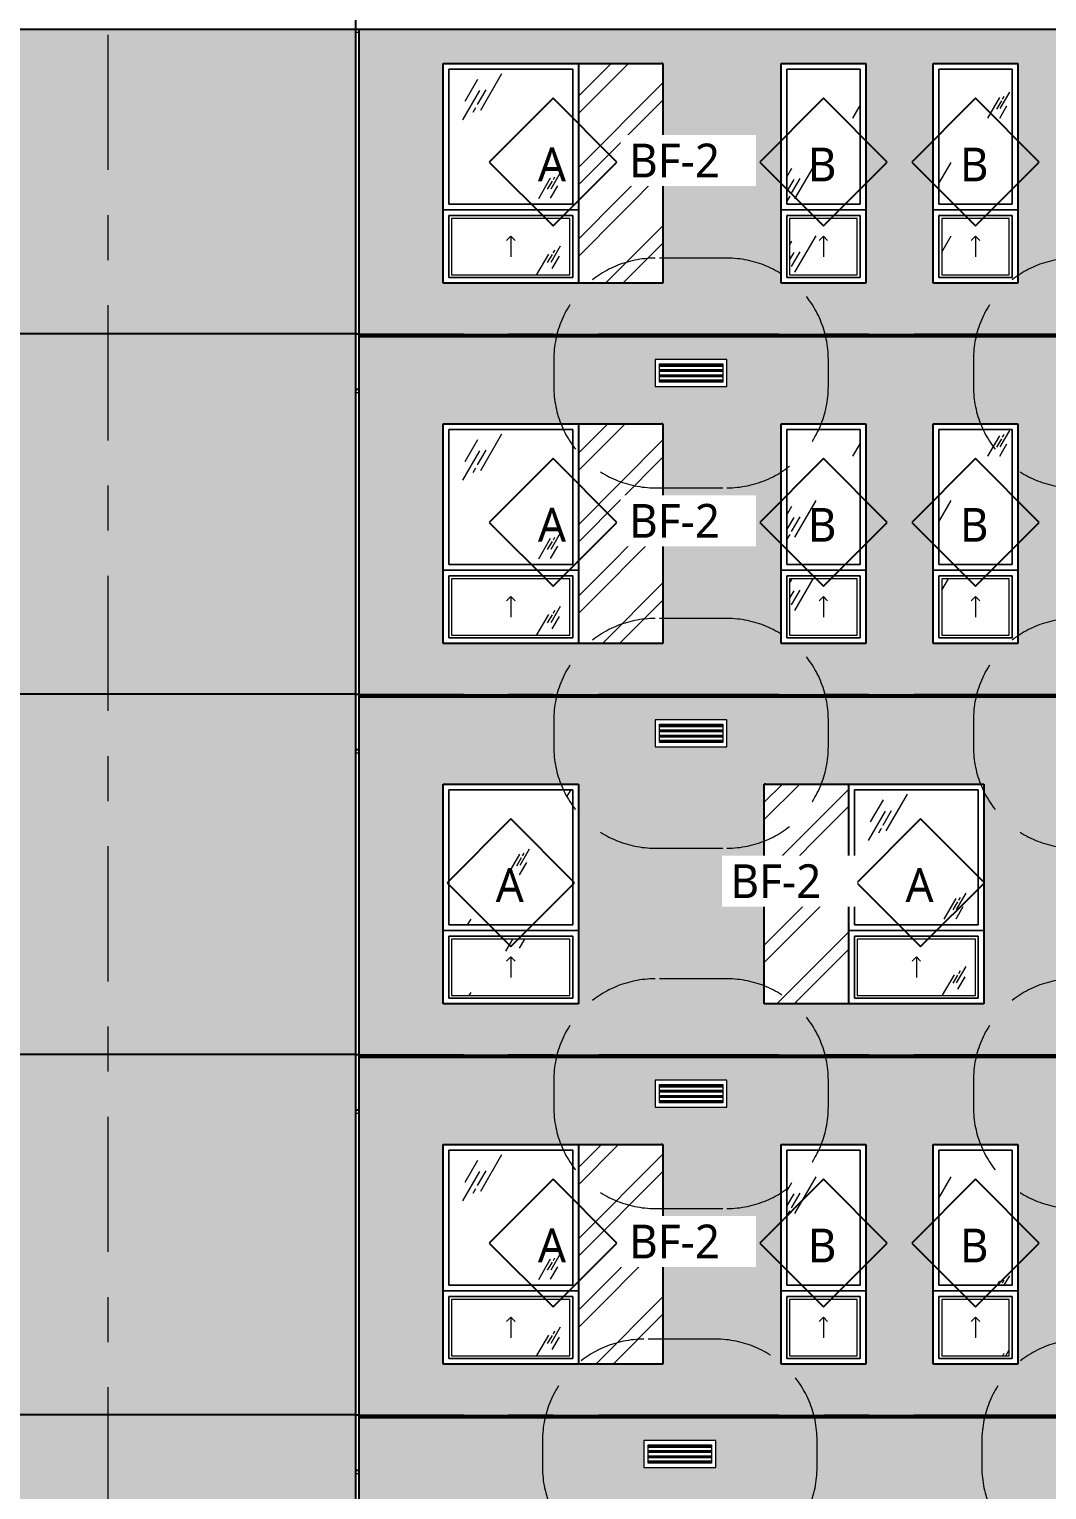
# Model space of a CAD drawing. Header units: inches. Extents: x 6 to 15224, y -733 to 6300.
# Drawn here: x 13940 to 14302, y 5450 to 5969 of the extents above; entities that cross this region are included whole.
import ezdxf

# ---------------------------------------------------------------- set-up
doc = ezdxf.new("R2010")
doc.units = ezdxf.units.IN
doc.header["$MEASUREMENT"] = 0
for name, pattern in [('Center 1_2_', [112, 64, -16, 16, -16]), ('Center 3_8_', [96, 48, -16, 16, -16]), ('Hidden 3_16_', [36, 24, -12])]:
    doc.linetypes.add(name, pattern=pattern)
for name, color, linetype, lineweight in [('A-AREA', 32, 'Continuous', 13), ('A-FLOR', 192, 'Continuous', 18), ('A-FLOR-LEVL', 51, 'Continuous', 13), ('A-GENM', 13, 'Continuous', 18), ('A-GLAZ', 151, 'Continuous', 25), ('A-GLAZ-IDEN', 152, 'Continuous', 25), ('A-GLAZ-SILL', 1, 'Continuous', 18), ('A-ROOF', 132, 'Continuous', 18), ('A-WALL', 113, 'Continuous', 25), ('A-WALL-PATT', 111, 'Continuous', 25), ('G-ANNO-TEXT', 231, 'Continuous', 13), ('I-WALL', 2, 'Continuous', 25), ('M-EQPM', 50, 'Continuous', 18), ('M-EQPM-HDLN', 50, 'Hidden 3_16_', 13), ('S-GRID', 1, 'Continuous', 13)]:
    doc.layers.add(name, color=color, linetype=linetype, lineweight=lineweight)
doc.styles.add('Open Sans_5', font='OpenSans-Regular.ttf', dxfattribs={"height": 12})
pattern_1 = [(0, (16286.3259, 0), (5.12, 1.28), [0.16896, -3.671, 0.16896, -3.671, -20.48]), (0, (16286.3259, 0), (5.12, 1.28), [-7.68, 0.16896, -7.511, 0.16896, -3.671, -8.96]), (0, (16286.3259, 0), (5.12, 1.28), [-19.2, 0.16896, -2.391, 0.16896, -6.231]), (120, (16288.2459, 0.64), (-3.66851252, 3.79405007), [0.16896, -3.671, 0.16896, -3.671, -20.48]), (120, (16288.2459, 0.64), (-3.66851252, 3.79405007), [-7.68, 0.16896, -7.511, 0.16896, -3.671, -8.96]), (120, (16288.2459, 0.64), (-3.66851252, 3.79405007), [-19.2, 0.16896, -2.391, 0.16896, -6.231]), (240, (16288.8859, 3.2), (-1.45148748, -5.07405007), [0.16896, -3.671, 0.16896, -3.671, -20.48]), (240, (16288.8859, 3.2), (-1.45148748, -5.07405007), [-7.68, 0.16896, -7.511, 0.16896, -3.671, -8.96]), (240, (16288.8859, 3.2), (-1.45148748, -5.07405007), [-19.2, 0.16896, -2.391, 0.16896, -6.231])]
pattern_2 = [(45.064, (1427.016, 0), (-12.64331, 12.67116), []), (45.064, (1427.016, 19.2), (-12.64331, 12.67116), [])]

# ---------------------------------------------------------------- blocks, each defined once
blk = doc.blocks.new('1-2 WD Adaptive - 2_-6_x6_-6_-12420708-SOUTH ELEVATION')
at = {"layer": 'A-GLAZ', "lineweight": 13}
h = blk.add_hatch(dxfattribs=at)
h.set_pattern_fill('FP_412', color=256, style=0, pattern_type=2)
h.set_pattern_definition([(59.808, (-1010.064, 5432.806), (144.0017, 239.99866), [9, -754.581]), (59.808, (-1010.798, 5426.193), (144.0017, 239.99866), [12, -751.581]), (59.808, (-1005.613, 5431.623), (144.0017, 239.99866), [6, -757.581]), (59.808, (-1007.201, 5428.844), (144.0017, 239.99866), [2, -761.581]), (59.808, (-1004.507, 5429.598), (144.0017, 239.99866), [15, -748.581]), (59.808, (-979.089, 5399.404), (144.0017, 239.99866), [5.063, -758.519]), (59.808, (-979.53, 5401.668), (144.0017, 239.99866), [6.75, -756.831]), (59.808, (-980.739, 5401.525), (144.0017, 239.99866), [3.375, -760.206]), (59.808, (-978.708, 5405.029), (144.0017, 239.99866), [1.125, -762.456]), (59.808, (-983.922, 5398.297), (144.0017, 239.99866), [8.437, -755.144])])
h.paths.add_polyline_path([(-1030.56, 5395), (-1004.56, 5395), (-1004.56, 5443), (-1030.56, 5443), (-1030.56, 5417.45)])
at = {"layer": 'A-GLAZ-SILL', "lineweight": 13}
h = blk.add_hatch(dxfattribs=at)
h.set_pattern_fill('FP_411', color=256, style=0, pattern_type=2)
h.set_pattern_definition([(59.808, (-1010.064, 5406.806), (144.0017, 239.99866), [9, -754.581]), (59.808, (-1010.798, 5400.193), (144.0017, 239.99866), [12, -751.581]), (59.808, (-1005.613, 5405.623), (144.0017, 239.99866), [6, -757.581]), (59.808, (-1007.201, 5402.844), (144.0017, 239.99866), [2, -761.581]), (59.808, (-1004.507, 5403.598), (144.0017, 239.99866), [15, -748.581]), (59.808, (-979.089, 5373.404), (144.0017, 239.99866), [5.063, -758.519]), (59.808, (-979.53, 5375.668), (144.0017, 239.99866), [6.75, -756.831]), (59.808, (-980.739, 5375.525), (144.0017, 239.99866), [3.375, -760.206]), (59.808, (-978.708, 5379.029), (144.0017, 239.99866), [1.125, -762.456]), (59.808, (-983.922, 5372.297), (144.0017, 239.99866), [8.438, -755.144])])
h.paths.add_polyline_path([(-1009.56, 5370), (-1005.56, 5370), (-1005.56, 5390), (-1029.56, 5390), (-1029.56, 5370)])
at = {"layer": 'A-GLAZ', "lineweight": 13}
for p, q in [((-1032.56, 5445), (-1002.56, 5445)), ((-1032.56, 5367), (-1032.56, 5445)), ((-1004.56, 5443), (-1030.56, 5443)), ((-1030.56, 5443), (-1030.56, 5395)), ((-1004.56, 5395), (-1004.56, 5443)), ((-1002.56, 5445), (-1002.56, 5367)), ((-1032.56, 5393), (-1002.56, 5393)), ((-1002.56, 5393), (-1032.56, 5393)), ((-1030.56, 5395), (-1004.56, 5395)), ((-1004.56, 5391), (-1030.56, 5391)), ((-1030.56, 5391), (-1030.56, 5369)), ((-1004.56, 5369), (-1004.56, 5391)), ((-1002.56, 5367), (-1032.56, 5367)), ((-1030.56, 5369), (-1004.56, 5369))]:
    blk.add_line(p, q, dxfattribs=at)
at = {"layer": 'A-GLAZ', "linetype": 'Hidden 3_16_', "lineweight": 13}
for q in [(-1019.06, 5382.17), (-1016.06, 5382.17), (-1017.56, 5376.33)]:
    blk.add_line((-1017.56, 5383.67), q, dxfattribs=at)
at = {"layer": 'A-GLAZ-SILL'}
for p, q in [((-1030.56, 5443), (-1004.56, 5443)), ((-1030.56, 5395), (-1030.56, 5443)), ((-1004.56, 5443), (-1030.56, 5443)), ((-1030.56, 5443), (-1030.56, 5395)), ((-1004.56, 5443), (-1004.56, 5395)), ((-1004.56, 5395), (-1004.56, 5443)), ((-1004.56, 5395), (-1030.56, 5395)), ((-1030.56, 5395), (-1004.56, 5395)), ((-1030.56, 5391), (-1004.56, 5391)), ((-1030.56, 5369), (-1030.56, 5391)), ((-1004.56, 5391), (-1030.56, 5391)), ((-1030.56, 5391), (-1030.56, 5369)), ((-1004.56, 5391), (-1004.56, 5369)), ((-1004.56, 5369), (-1004.56, 5391)), ((-1005.56, 5390), (-1029.56, 5390)), ((-1029.56, 5390), (-1029.56, 5370)), ((-1005.56, 5370), (-1005.56, 5390)), ((-1029.56, 5370), (-1005.56, 5370)), ((-1004.56, 5369), (-1030.56, 5369)), ((-1030.56, 5369), (-1004.56, 5369))]:
    blk.add_line(p, q, dxfattribs=at)
blk = doc.blocks.new('1-2 WD Adaptive-Recess-TS - 4_-0_x6_-6_ - 2_-6_ Recess L-V194-SOUTH ELEVATION')
at = {"layer": 'A-GLAZ', "lineweight": 13}
h = blk.add_hatch(dxfattribs=at)
h.set_pattern_fill('FP_421', color=256, style=0, pattern_type=2)
h.set_pattern_definition([(45.064, (1414.318, 0), (-12.699375, 12.61497), []), (45.064, (1414.318, 19.2), (-12.699375, 12.61497), [])])
h.paths.add_polyline_path([(-654.59, 5622.75), (-625.06, 5622.75), (-625.06, 5700.75), (-655.06, 5700.75), (-655.06, 5622.75)])
h = blk.add_hatch(dxfattribs=at)
h.set_pattern_fill('FP_441', color=256, style=0, pattern_type=2)
h.set_pattern_definition([(59.808, (-593.564, 5688.556), (144.0017, 239.99866), [9, -754.581]), (59.808, (-594.298, 5681.943), (144.0017, 239.99866), [12, -751.581]), (59.808, (-589.113, 5687.373), (144.0017, 239.99866), [6, -757.581]), (59.808, (-590.701, 5684.594), (144.0017, 239.99866), [2, -761.581]), (59.808, (-588.007, 5685.348), (144.0017, 239.99866), [15, -748.581]), (59.808, (-562.589, 5655.154), (144.0017, 239.99866), [5.063, -758.519]), (59.808, (-563.03, 5657.418), (144.0017, 239.99866), [6.75, -756.831]), (59.808, (-564.239, 5657.275), (144.0017, 239.99866), [3.375, -760.206]), (59.808, (-562.208, 5660.779), (144.0017, 239.99866), [1.125, -762.456]), (59.808, (-567.422, 5654.047), (144.0017, 239.99866), [8.437, -755.144])])
h.paths.add_polyline_path([(-611.11, 5650.75), (-579.06, 5650.75), (-579.06, 5698.75), (-623.06, 5698.75), (-623.06, 5650.75)])
at = {"layer": 'A-GLAZ-SILL', "lineweight": 13}
h = blk.add_hatch(dxfattribs=at)
h.set_pattern_fill('FP_440', color=256, style=0, pattern_type=2)
h.set_pattern_definition([(59.808, (-593.564, 5662.556), (144.0017, 239.99866), [9, -754.581]), (59.808, (-594.298, 5655.943), (144.0017, 239.99866), [12, -751.581]), (59.808, (-589.113, 5661.373), (144.0017, 239.99866), [6, -757.581]), (59.808, (-590.701, 5658.594), (144.0017, 239.99866), [2, -761.581]), (59.808, (-588.007, 5659.348), (144.0017, 239.99866), [15, -748.581]), (59.808, (-562.589, 5629.154), (144.0017, 239.99866), [5.062, -758.519]), (59.808, (-563.03, 5631.418), (144.0017, 239.99866), [6.75, -756.831]), (59.808, (-564.239, 5631.275), (144.0017, 239.99866), [3.375, -760.206]), (59.808, (-562.208, 5634.779), (144.0017, 239.99866), [1.125, -762.456]), (59.808, (-567.422, 5628.047), (144.0017, 239.99866), [8.438, -755.144])])
h.paths.add_polyline_path([(-600.06, 5625.75), (-580.06, 5625.75), (-580.06, 5645.75), (-622.06, 5645.75), (-622.06, 5625.75), (-602.06, 5625.75)])
at = {"layer": 'A-GLAZ'}
for p, q in [((-655.06, 5622.75), (-655.06, 5700.75)), ((-654.59, 5700.75), (-655.06, 5700.75)), ((-625.06, 5622.75), (-625.06, 5700.75)), ((-654.59, 5622.75), (-655.06, 5622.75))]:
    blk.add_line(p, q, dxfattribs=at)
at = {"layer": 'A-GLAZ', "lineweight": 13}
for p, q in [((-654.59, 5700.75), (-577.06, 5700.75)), ((-579.06, 5698.75), (-623.06, 5698.75)), ((-623.06, 5698.75), (-623.06, 5650.75)), ((-579.06, 5650.75), (-579.06, 5698.75)), ((-577.06, 5700.75), (-577.06, 5622.75)), ((-623.06, 5650.75), (-579.06, 5650.75)), ((-625.06, 5648.75), (-577.06, 5648.75)), ((-577.06, 5648.75), (-625.06, 5648.75)), ((-579.06, 5646.75), (-623.06, 5646.75)), ((-623.06, 5646.75), (-623.06, 5624.75)), ((-579.06, 5624.75), (-579.06, 5646.75)), ((-623.06, 5624.75), (-579.06, 5624.75)), ((-577.06, 5622.75), (-654.59, 5622.75))]:
    blk.add_line(p, q, dxfattribs=at)
at = {"layer": 'A-GLAZ', "linetype": 'Hidden 3_16_', "lineweight": 13}
for q in [(-602.56, 5637.92), (-599.56, 5637.92), (-601.06, 5632.08)]:
    blk.add_line((-601.06, 5639.42), q, dxfattribs=at)
at = {"layer": 'A-GLAZ-SILL'}
for p, q in [((-623.06, 5698.75), (-579.06, 5698.75)), ((-623.06, 5650.75), (-623.06, 5698.75)), ((-579.06, 5698.75), (-623.06, 5698.75)), ((-623.06, 5698.75), (-623.06, 5650.75)), ((-579.06, 5698.75), (-579.06, 5650.75)), ((-579.06, 5650.75), (-579.06, 5698.75)), ((-579.06, 5650.75), (-623.06, 5650.75)), ((-623.06, 5650.75), (-579.06, 5650.75)), ((-623.06, 5646.75), (-579.06, 5646.75)), ((-623.06, 5624.75), (-623.06, 5646.75)), ((-579.06, 5646.75), (-623.06, 5646.75)), ((-623.06, 5646.75), (-623.06, 5624.75)), ((-580.06, 5645.75), (-622.06, 5645.75)), ((-622.06, 5645.75), (-622.06, 5625.75)), ((-580.06, 5625.75), (-580.06, 5645.75)), ((-579.06, 5646.75), (-579.06, 5624.75)), ((-579.06, 5624.75), (-579.06, 5646.75)), ((-579.06, 5624.75), (-623.06, 5624.75)), ((-623.06, 5624.75), (-579.06, 5624.75)), ((-622.06, 5625.75), (-580.06, 5625.75))]:
    blk.add_line(p, q, dxfattribs=at)
blk = doc.blocks.new('ME Louvers w Trim-AM - 24_ x 8_-17810069-SOUTH ELEVATION')
at = {"layer": 'A-GENM', "lineweight": 13}
for p, q in [((-1177.62, 5465.75), (-1200.12, 5465.75)), ((-1200.12, 5465.48), (-1177.62, 5465.48)), ((-1177.62, 5464.1), (-1200.12, 5464.1)), ((-1177.62, 5463.95), (-1200.12, 5463.95)), ((-1177.62, 5463.9), (-1200.12, 5463.9)), ((-1200.12, 5463.63), (-1177.62, 5463.63)), ((-1177.62, 5462.25), (-1200.12, 5462.25)), ((-1177.62, 5462.1), (-1200.12, 5462.1)), ((-1177.62, 5462.05), (-1200.12, 5462.05)), ((-1200.12, 5461.78), (-1177.62, 5461.78)), ((-1177.62, 5460.4), (-1200.12, 5460.4)), ((-1177.62, 5460.25), (-1200.12, 5460.25))]:
    blk.add_line(p, q, dxfattribs=at)
at = {"layer": 'M-EQPM'}
for p, q in [((-1201.62, 5467.75), (-1201.62, 5458.25)), ((-1176.12, 5467.75), (-1201.62, 5467.75)), ((-1200.12, 5466.25), (-1177.62, 5466.25)), ((-1200.12, 5459.75), (-1200.12, 5466.25)), ((-1177.62, 5466.25), (-1177.62, 5459.75)), ((-1176.12, 5458.25), (-1176.12, 5467.75)), ((-1201.62, 5458.25), (-1176.12, 5458.25)), ((-1177.62, 5459.75), (-1200.12, 5459.75))]:
    blk.add_line(p, q, dxfattribs=at)
at = {"layer": 'M-EQPM-HDLN'}
for p, q in [((-1176.12, 5503.75), (-1201.62, 5503.75)), ((-1237.62, 5467.75), (-1237.62, 5458.25)), ((-1140.12, 5458.25), (-1140.12, 5467.75)), ((-1201.62, 5422.25), (-1176.12, 5422.25))]:
    blk.add_line(p, q, dxfattribs=at)
for centre, start, end in [((-1201.62, 5467.75), 90, 180), ((-1176.12, 5467.75), 0, 90), ((-1201.62, 5458.25), 180, 270), ((-1176.12, 5458.25), 270, 0)]:
    blk.add_arc(centre, 36, start, end, dxfattribs=at)
blk = doc.blocks.new('1-2 WD Adaptive-Recess-TS - 4_-0_x6_-6_ - 2_-6_ Recess R-V199-SOUTH ELEVATION')
at = {"layer": 'A-GLAZ', "lineweight": 13}
h = blk.add_hatch(dxfattribs=at)
h.set_pattern_fill('FP_450', color=256, style=0, pattern_type=2)
h.set_pattern_definition(pattern_2)
h.paths.add_polyline_path([(-721.06, 5494.87), (-691.06, 5494.87), (-691.06, 5572.87), (-721.06, 5572.87), (-721.06, 5504.52)])
h = blk.add_hatch(dxfattribs=at)
h.set_pattern_fill('FP_452', color=256, style=0, pattern_type=2)
h.set_pattern_definition([(59.808, (-737.564, 5560.681), (144.0017, 239.99866), [9, -754.581]), (59.808, (-738.298, 5554.068), (144.0017, 239.99866), [12, -751.581]), (59.808, (-733.113, 5559.498), (144.0017, 239.99866), [6, -757.581]), (59.808, (-734.701, 5556.719), (144.0017, 239.99866), [2, -761.581]), (59.808, (-732.007, 5557.473), (144.0017, 239.99866), [15, -748.581]), (59.808, (-706.589, 5527.279), (144.0017, 239.99866), [5.063, -758.519]), (59.808, (-707.03, 5529.543), (144.0017, 239.99866), [6.75, -756.831]), (59.808, (-708.239, 5529.4), (144.0017, 239.99866), [3.375, -760.206]), (59.808, (-706.208, 5532.904), (144.0017, 239.99866), [1.125, -762.456]), (59.808, (-711.422, 5526.172), (144.0017, 239.99866), [8.437, -755.144])])
h.paths.add_polyline_path([(-767.06, 5522.87), (-723.06, 5522.87), (-723.06, 5570.87), (-767.06, 5570.87), (-767.06, 5548.24)])
at = {"layer": 'A-GLAZ-SILL', "lineweight": 13}
h = blk.add_hatch(dxfattribs=at)
h.set_pattern_fill('FP_451', color=256, style=0, pattern_type=2)
h.set_pattern_definition([(59.808, (-737.564, 5534.681), (144.0017, 239.99866), [9, -754.581]), (59.808, (-738.298, 5528.068), (144.0017, 239.99866), [12, -751.581]), (59.808, (-733.113, 5533.498), (144.0017, 239.99866), [6, -757.581]), (59.808, (-734.701, 5530.719), (144.0017, 239.99866), [2, -761.581]), (59.808, (-732.007, 5531.473), (144.0017, 239.99866), [15, -748.581]), (59.808, (-706.589, 5501.279), (144.0017, 239.99866), [5.062, -758.519]), (59.808, (-707.03, 5503.543), (144.0017, 239.99866), [6.75, -756.831]), (59.808, (-708.239, 5503.4), (144.0017, 239.99866), [3.375, -760.206]), (59.808, (-706.208, 5506.904), (144.0017, 239.99866), [1.125, -762.456]), (59.808, (-711.422, 5500.172), (144.0017, 239.99866), [8.438, -755.144])])
h.paths.add_polyline_path([(-746.06, 5497.87), (-724.06, 5497.87), (-724.06, 5517.87), (-766.06, 5517.87), (-766.06, 5497.87)])
at = {"layer": 'A-GLAZ', "lineweight": 13}
for p, q in [((-769.06, 5572.87), (-691.53, 5572.87)), ((-769.06, 5494.87), (-769.06, 5572.87)), ((-723.06, 5570.87), (-767.06, 5570.87)), ((-767.06, 5570.87), (-767.06, 5522.87)), ((-723.06, 5522.87), (-723.06, 5570.87)), ((-769.06, 5520.87), (-721.06, 5520.87)), ((-721.06, 5520.87), (-769.06, 5520.87)), ((-767.06, 5522.87), (-723.06, 5522.87)), ((-723.06, 5518.87), (-767.06, 5518.87)), ((-767.06, 5518.87), (-767.06, 5496.87)), ((-723.06, 5496.87), (-723.06, 5518.87)), ((-691.53, 5494.87), (-769.06, 5494.87)), ((-767.06, 5496.87), (-723.06, 5496.87))]:
    blk.add_line(p, q, dxfattribs=at)
at = {"layer": 'A-GLAZ'}
for p, q in [((-721.06, 5572.87), (-721.06, 5494.87)), ((-691.06, 5572.87), (-691.53, 5572.87)), ((-691.06, 5572.87), (-691.06, 5494.87)), ((-691.06, 5494.87), (-691.53, 5494.87))]:
    blk.add_line(p, q, dxfattribs=at)
at = {"layer": 'A-GLAZ', "linetype": 'Hidden 3_16_', "lineweight": 13}
for q in [(-746.56, 5510.04), (-743.56, 5510.04), (-745.06, 5504.21)]:
    blk.add_line((-745.06, 5511.54), q, dxfattribs=at)
at = {"layer": 'A-GLAZ-SILL'}
for p, q in [((-767.06, 5570.87), (-723.06, 5570.87)), ((-767.06, 5522.87), (-767.06, 5570.87)), ((-723.06, 5570.87), (-767.06, 5570.87)), ((-767.06, 5570.87), (-767.06, 5522.87)), ((-723.06, 5570.87), (-723.06, 5522.87)), ((-723.06, 5522.87), (-723.06, 5570.87)), ((-723.06, 5522.87), (-767.06, 5522.87)), ((-767.06, 5522.87), (-723.06, 5522.87)), ((-767.06, 5518.87), (-723.06, 5518.87)), ((-767.06, 5496.87), (-767.06, 5518.87)), ((-723.06, 5518.87), (-767.06, 5518.87)), ((-767.06, 5518.87), (-767.06, 5496.87)), ((-724.06, 5517.87), (-766.06, 5517.87)), ((-766.06, 5517.87), (-766.06, 5497.87)), ((-724.06, 5497.87), (-724.06, 5517.87)), ((-723.06, 5518.87), (-723.06, 5496.87)), ((-723.06, 5496.87), (-723.06, 5518.87)), ((-723.06, 5496.87), (-767.06, 5496.87)), ((-767.06, 5496.87), (-723.06, 5496.87)), ((-766.06, 5497.87), (-724.06, 5497.87))]:
    blk.add_line(p, q, dxfattribs=at)
blk = doc.blocks.new('1-2 WD Adaptive - 4-0_x6_-6_-V182-SOUTH ELEVATION')
at = {"layer": 'A-GLAZ', "lineweight": 13}
h = blk.add_hatch(dxfattribs=at)
h.set_pattern_fill('FP_408', color=256, style=0, pattern_type=2)
h.set_pattern_definition([(59.808, (-988.564, 5944.306), (144.0017, 239.99866), [9, -754.581]), (59.808, (-989.298, 5937.693), (144.0017, 239.99866), [12, -751.581]), (59.808, (-984.113, 5943.123), (144.0017, 239.99866), [6, -757.581]), (59.808, (-985.701, 5940.344), (144.0017, 239.99866), [2, -761.581]), (59.808, (-983.007, 5941.098), (144.0017, 239.99866), [15, -748.581]), (59.808, (-957.589, 5910.904), (144.0017, 239.99866), [5.063, -758.519]), (59.808, (-958.03, 5913.168), (144.0017, 239.99866), [6.75, -756.831]), (59.808, (-959.239, 5913.025), (144.0017, 239.99866), [3.375, -760.206]), (59.808, (-957.208, 5916.529), (144.0017, 239.99866), [1.125, -762.456]), (59.808, (-962.422, 5909.797), (144.0017, 239.99866), [8.437, -755.144])])
h.paths.add_polyline_path([(-974.06, 5906.5), (-974.06, 5954.5), (-1018.06, 5954.5), (-1018.06, 5906.5)])
at = {"layer": 'A-GLAZ-SILL', "lineweight": 13}
h = blk.add_hatch(dxfattribs=at)
h.set_pattern_fill('FP_407', color=256, style=0, pattern_type=2)
h.set_pattern_definition([(59.808, (-988.564, 5918.306), (144.0017, 239.99866), [9, -754.581]), (59.808, (-989.298, 5911.693), (144.0017, 239.99866), [12, -751.581]), (59.808, (-984.113, 5917.123), (144.0017, 239.99866), [6, -757.581]), (59.808, (-985.701, 5914.344), (144.0017, 239.99866), [2, -761.581]), (59.808, (-983.007, 5915.098), (144.0017, 239.99866), [15, -748.581]), (59.808, (-957.589, 5884.904), (144.0017, 239.99866), [5.063, -758.519]), (59.808, (-958.03, 5887.168), (144.0017, 239.99866), [6.75, -756.831]), (59.808, (-959.239, 5887.025), (144.0017, 239.99866), [3.375, -760.206]), (59.808, (-957.208, 5890.529), (144.0017, 239.99866), [1.125, -762.456]), (59.808, (-962.422, 5883.797), (144.0017, 239.99866), [8.438, -755.144])])
h.paths.add_polyline_path([(-997.06, 5881.5), (-975.06, 5881.5), (-975.06, 5901.5), (-1017.06, 5901.5), (-1017.06, 5881.5)])
at = {"layer": 'A-GLAZ', "lineweight": 13}
for p, q in [((-1020.06, 5956.5), (-972.06, 5956.5)), ((-1020.06, 5878.5), (-1020.06, 5956.5)), ((-972.06, 5956.5), (-972.06, 5878.5)), ((-974.06, 5954.5), (-1018.06, 5954.5)), ((-1018.06, 5954.5), (-1018.06, 5906.5)), ((-974.06, 5906.5), (-974.06, 5954.5)), ((-1020.06, 5904.5), (-972.06, 5904.5)), ((-972.06, 5904.5), (-1020.06, 5904.5)), ((-1018.06, 5906.5), (-974.06, 5906.5)), ((-974.06, 5902.5), (-1018.06, 5902.5)), ((-1018.06, 5902.5), (-1018.06, 5880.5)), ((-974.06, 5880.5), (-974.06, 5902.5)), ((-972.06, 5878.5), (-1020.06, 5878.5)), ((-1018.06, 5880.5), (-974.06, 5880.5))]:
    blk.add_line(p, q, dxfattribs=at)
at = {"layer": 'A-GLAZ', "linetype": 'Hidden 3_16_', "lineweight": 13}
for q in [(-997.56, 5893.67), (-994.56, 5893.67), (-996.06, 5887.83)]:
    blk.add_line((-996.06, 5895.17), q, dxfattribs=at)
at = {"layer": 'A-GLAZ-SILL'}
for p, q in [((-1018.06, 5954.5), (-974.06, 5954.5)), ((-1018.06, 5906.5), (-1018.06, 5954.5)), ((-974.06, 5954.5), (-1018.06, 5954.5)), ((-1018.06, 5954.5), (-1018.06, 5906.5)), ((-974.06, 5954.5), (-974.06, 5906.5)), ((-974.06, 5906.5), (-974.06, 5954.5)), ((-974.06, 5906.5), (-1018.06, 5906.5)), ((-1018.06, 5906.5), (-974.06, 5906.5)), ((-1018.06, 5902.5), (-974.06, 5902.5)), ((-1018.06, 5880.5), (-1018.06, 5902.5)), ((-974.06, 5902.5), (-1018.06, 5902.5)), ((-1018.06, 5902.5), (-1018.06, 5880.5)), ((-975.06, 5901.5), (-1017.06, 5901.5)), ((-1017.06, 5901.5), (-1017.06, 5881.5)), ((-975.06, 5881.5), (-975.06, 5901.5)), ((-974.06, 5902.5), (-974.06, 5880.5)), ((-974.06, 5880.5), (-974.06, 5902.5)), ((-974.06, 5880.5), (-1018.06, 5880.5)), ((-1018.06, 5880.5), (-974.06, 5880.5)), ((-1017.06, 5881.5), (-975.06, 5881.5))]:
    blk.add_line(p, q, dxfattribs=at)
blk = doc.blocks.new('1-2 WD Adaptive-Recess-TS - 4_-0_x6_-6_ - 2_-6_ Recess R-V200-SOUTH ELEVATION')
at = {"layer": 'A-GLAZ', "lineweight": 13}
h = blk.add_hatch(dxfattribs=at)
h.set_pattern_fill('FP_454', color=256, style=0, pattern_type=2)
h.set_pattern_definition([(59.808, (-737.564, 5816.431), (144.0017, 239.99866), [9, -754.581]), (59.808, (-738.298, 5809.818), (144.0017, 239.99866), [12, -751.581]), (59.808, (-733.113, 5815.248), (144.0017, 239.99866), [6, -757.581]), (59.808, (-734.701, 5812.469), (144.0017, 239.99866), [2, -761.581]), (59.808, (-732.007, 5813.223), (144.0017, 239.99866), [15, -748.581]), (59.808, (-706.589, 5783.029), (144.0017, 239.99866), [5.063, -758.519]), (59.808, (-707.03, 5785.293), (144.0017, 239.99866), [6.75, -756.831]), (59.808, (-708.239, 5785.15), (144.0017, 239.99866), [3.375, -760.206]), (59.808, (-706.208, 5788.654), (144.0017, 239.99866), [1.125, -762.456]), (59.808, (-711.422, 5781.922), (144.0017, 239.99866), [8.437, -755.144])])
h.paths.add_polyline_path([(-767.06, 5778.62), (-723.06, 5778.62), (-723.06, 5826.62), (-767.06, 5826.62), (-767.06, 5809.82)])
h = blk.add_hatch(dxfattribs=at)
h.set_pattern_fill('FP_450', color=256, style=0, pattern_type=2)
h.set_pattern_definition(pattern_2)
h.paths.add_polyline_path([(-721.06, 5750.62), (-691.06, 5750.62), (-691.06, 5828.62), (-721.06, 5828.62), (-721.06, 5760.27)])
at = {"layer": 'A-GLAZ-SILL', "lineweight": 13}
h = blk.add_hatch(dxfattribs=at)
h.set_pattern_fill('FP_453', color=256, style=0, pattern_type=2)
h.set_pattern_definition([(59.808, (-737.564, 5790.431), (144.0017, 239.99866), [9, -754.581]), (59.808, (-738.298, 5783.818), (144.0017, 239.99866), [12, -751.581]), (59.808, (-733.113, 5789.248), (144.0017, 239.99866), [6, -757.581]), (59.808, (-734.701, 5786.469), (144.0017, 239.99866), [2, -761.581]), (59.808, (-732.007, 5787.223), (144.0017, 239.99866), [15, -748.581]), (59.808, (-706.589, 5757.029), (144.0017, 239.99866), [5.062, -758.519]), (59.808, (-707.03, 5759.293), (144.0017, 239.99866), [6.75, -756.831]), (59.808, (-708.239, 5759.15), (144.0017, 239.99866), [3.375, -760.206]), (59.808, (-706.208, 5762.654), (144.0017, 239.99866), [1.125, -762.456]), (59.808, (-711.422, 5755.922), (144.0017, 239.99866), [8.438, -755.144])])
h.paths.add_polyline_path([(-746.06, 5753.62), (-724.06, 5753.62), (-724.06, 5773.62), (-766.06, 5773.62), (-766.06, 5753.62)])
at = {"layer": 'A-GLAZ', "lineweight": 13}
for p, q in [((-769.06, 5828.62), (-691.53, 5828.62)), ((-769.06, 5750.62), (-769.06, 5828.62)), ((-723.06, 5826.62), (-767.06, 5826.62)), ((-767.06, 5826.62), (-767.06, 5778.62)), ((-723.06, 5778.62), (-723.06, 5826.62)), ((-769.06, 5776.62), (-721.06, 5776.62)), ((-721.06, 5776.62), (-769.06, 5776.62)), ((-767.06, 5778.62), (-723.06, 5778.62)), ((-723.06, 5774.62), (-767.06, 5774.62)), ((-767.06, 5774.62), (-767.06, 5752.62)), ((-723.06, 5752.62), (-723.06, 5774.62)), ((-691.53, 5750.62), (-769.06, 5750.62)), ((-767.06, 5752.62), (-723.06, 5752.62))]:
    blk.add_line(p, q, dxfattribs=at)
at = {"layer": 'A-GLAZ'}
for p, q in [((-721.06, 5828.62), (-721.06, 5750.62)), ((-691.06, 5828.62), (-691.53, 5828.62)), ((-691.06, 5828.62), (-691.06, 5750.62)), ((-691.06, 5750.62), (-691.53, 5750.62))]:
    blk.add_line(p, q, dxfattribs=at)
at = {"layer": 'A-GLAZ', "linetype": 'Hidden 3_16_', "lineweight": 13}
for q in [(-746.56, 5765.79), (-743.56, 5765.79), (-745.06, 5759.96)]:
    blk.add_line((-745.06, 5767.29), q, dxfattribs=at)
at = {"layer": 'A-GLAZ-SILL'}
for p, q in [((-767.06, 5826.62), (-723.06, 5826.62)), ((-767.06, 5778.62), (-767.06, 5826.62)), ((-723.06, 5826.62), (-767.06, 5826.62)), ((-767.06, 5826.62), (-767.06, 5778.62)), ((-723.06, 5826.62), (-723.06, 5778.62)), ((-723.06, 5778.62), (-723.06, 5826.62)), ((-723.06, 5778.62), (-767.06, 5778.62)), ((-767.06, 5778.62), (-723.06, 5778.62)), ((-767.06, 5774.62), (-723.06, 5774.62)), ((-767.06, 5752.62), (-767.06, 5774.62)), ((-723.06, 5774.62), (-767.06, 5774.62)), ((-767.06, 5774.62), (-767.06, 5752.62)), ((-723.06, 5774.62), (-723.06, 5752.62)), ((-723.06, 5752.62), (-723.06, 5774.62)), ((-724.06, 5773.62), (-766.06, 5773.62)), ((-766.06, 5773.62), (-766.06, 5753.62)), ((-724.06, 5753.62), (-724.06, 5773.62)), ((-766.06, 5753.62), (-724.06, 5753.62)), ((-723.06, 5752.62), (-767.06, 5752.62)), ((-767.06, 5752.62), (-723.06, 5752.62))]:
    blk.add_line(p, q, dxfattribs=at)
blk = doc.blocks.new('1-2 WD Adaptive-Recess-TS - 4_-0_x6_-6_ - 2_-6_ Recess R-V201-SOUTH ELEVATION')
at = {"layer": 'A-GLAZ', "lineweight": 13}
h = blk.add_hatch(dxfattribs=at)
h.set_pattern_fill('FP_450', color=256, style=0, pattern_type=2)
h.set_pattern_definition(pattern_2)
h.paths.add_polyline_path([(-721.06, 5878.5), (-691.06, 5878.5), (-691.06, 5956.5), (-721.06, 5956.5), (-721.06, 5888.14)])
h = blk.add_hatch(dxfattribs=at)
h.set_pattern_fill('FP_456', color=256, style=0, pattern_type=2)
h.set_pattern_definition([(59.808, (-737.564, 5944.306), (144.0017, 239.99866), [9, -754.581]), (59.808, (-738.298, 5937.693), (144.0017, 239.99866), [12, -751.581]), (59.808, (-733.113, 5943.123), (144.0017, 239.99866), [6, -757.581]), (59.808, (-734.701, 5940.344), (144.0017, 239.99866), [2, -761.581]), (59.808, (-732.007, 5941.098), (144.0017, 239.99866), [15, -748.581]), (59.808, (-706.589, 5910.904), (144.0017, 239.99866), [5.063, -758.519]), (59.808, (-707.03, 5913.168), (144.0017, 239.99866), [6.75, -756.831]), (59.808, (-708.239, 5913.025), (144.0017, 239.99866), [3.375, -760.206]), (59.808, (-706.208, 5916.529), (144.0017, 239.99866), [1.125, -762.456]), (59.808, (-711.422, 5909.797), (144.0017, 239.99866), [8.437, -755.144])])
h.paths.add_polyline_path([(-767.06, 5906.5), (-723.06, 5906.5), (-723.06, 5954.5), (-767.06, 5954.5), (-767.06, 5940.61)])
at = {"layer": 'A-GLAZ-SILL', "lineweight": 13}
h = blk.add_hatch(dxfattribs=at)
h.set_pattern_fill('FP_455', color=256, style=0, pattern_type=2)
h.set_pattern_definition([(59.808, (-737.564, 5918.306), (144.0017, 239.99866), [9, -754.581]), (59.808, (-738.298, 5911.693), (144.0017, 239.99866), [12, -751.581]), (59.808, (-733.113, 5917.123), (144.0017, 239.99866), [6, -757.581]), (59.808, (-734.701, 5914.344), (144.0017, 239.99866), [2, -761.581]), (59.808, (-732.007, 5915.098), (144.0017, 239.99866), [15, -748.581]), (59.808, (-706.589, 5884.904), (144.0017, 239.99866), [5.062, -758.519]), (59.808, (-707.03, 5887.168), (144.0017, 239.99866), [6.75, -756.831]), (59.808, (-708.239, 5887.025), (144.0017, 239.99866), [3.375, -760.206]), (59.808, (-706.208, 5890.529), (144.0017, 239.99866), [1.125, -762.456]), (59.808, (-711.422, 5883.797), (144.0017, 239.99866), [8.438, -755.144])])
h.paths.add_polyline_path([(-746.06, 5881.5), (-724.06, 5881.5), (-724.06, 5901.5), (-766.06, 5901.5), (-766.06, 5881.5)])
at = {"layer": 'A-GLAZ', "lineweight": 13}
for p, q in [((-769.06, 5956.5), (-691.53, 5956.5)), ((-769.06, 5878.5), (-769.06, 5956.5)), ((-723.06, 5954.5), (-767.06, 5954.5)), ((-767.06, 5954.5), (-767.06, 5906.5)), ((-723.06, 5906.5), (-723.06, 5954.5)), ((-769.06, 5904.5), (-721.06, 5904.5)), ((-721.06, 5904.5), (-769.06, 5904.5)), ((-767.06, 5906.5), (-723.06, 5906.5)), ((-723.06, 5902.5), (-767.06, 5902.5)), ((-767.06, 5902.5), (-767.06, 5880.5)), ((-723.06, 5880.5), (-723.06, 5902.5)), ((-691.53, 5878.5), (-769.06, 5878.5)), ((-767.06, 5880.5), (-723.06, 5880.5))]:
    blk.add_line(p, q, dxfattribs=at)
at = {"layer": 'A-GLAZ'}
for p, q in [((-721.06, 5956.5), (-721.06, 5878.5)), ((-691.06, 5956.5), (-691.53, 5956.5)), ((-691.06, 5956.5), (-691.06, 5878.5)), ((-691.06, 5878.5), (-691.53, 5878.5))]:
    blk.add_line(p, q, dxfattribs=at)
at = {"layer": 'A-GLAZ', "linetype": 'Hidden 3_16_', "lineweight": 13}
for q in [(-746.56, 5893.67), (-743.56, 5893.67), (-745.06, 5887.83)]:
    blk.add_line((-745.06, 5895.17), q, dxfattribs=at)
at = {"layer": 'A-GLAZ-SILL'}
for p, q in [((-767.06, 5954.5), (-723.06, 5954.5)), ((-767.06, 5906.5), (-767.06, 5954.5)), ((-723.06, 5954.5), (-767.06, 5954.5)), ((-767.06, 5954.5), (-767.06, 5906.5)), ((-723.06, 5954.5), (-723.06, 5906.5)), ((-723.06, 5906.5), (-723.06, 5954.5)), ((-723.06, 5906.5), (-767.06, 5906.5)), ((-767.06, 5906.5), (-723.06, 5906.5)), ((-767.06, 5902.5), (-723.06, 5902.5)), ((-767.06, 5880.5), (-767.06, 5902.5)), ((-723.06, 5902.5), (-767.06, 5902.5)), ((-767.06, 5902.5), (-767.06, 5880.5)), ((-724.06, 5901.5), (-766.06, 5901.5)), ((-766.06, 5901.5), (-766.06, 5881.5)), ((-724.06, 5881.5), (-724.06, 5901.5)), ((-723.06, 5902.5), (-723.06, 5880.5)), ((-723.06, 5880.5), (-723.06, 5902.5)), ((-723.06, 5880.5), (-767.06, 5880.5)), ((-767.06, 5880.5), (-723.06, 5880.5)), ((-766.06, 5881.5), (-724.06, 5881.5))]:
    blk.add_line(p, q, dxfattribs=at)
blk = doc.blocks.new('TAG Window-AM - Standard-51685-SOUTH ELEVATION')
at = {"layer": 'A-GLAZ-IDEN'}
for p, q in [((-1299.06, 5944.13), (-1321.69, 5921.5)), ((-1276.43, 5921.5), (-1299.06, 5944.13)), ((-1321.69, 5921.5), (-1299.06, 5898.87)), ((-1299.06, 5898.87), (-1276.43, 5921.5))]:
    blk.add_line(p, q, dxfattribs=at)

msp = doc.modelspace()

# ---------------------------------------------------------------- hatches: boundary and pattern name
at = {"layer": 'A-WALL-PATT', "lineweight": 13}
h = msp.add_hatch(dxfattribs=at)
h.set_pattern_fill('FP_388', color=256, style=0, pattern_type=2)
h.set_pattern_definition(pattern_1)
h.paths.add_polyline_path([(13936.29213785, 5860.5), (14056.29213785, 5860.5), (14056.29213785, 5968.625), (13936.29213785, 5968.625), (13936.29213785, 5875.21740001)])
h = msp.add_hatch(dxfattribs=at)
h.set_pattern_fill('FP_388', color=256, style=0, pattern_type=2)
h.set_pattern_definition(pattern_1)
h.paths.add_polyline_path([(14405.88892671, 5860.25), (14586.47963785, 5860.25), (14586.47963785, 5968.625), (14057.29213785, 5968.625), (14057.29213785, 5860.25), (14352.34092671, 5860.25)])
h.paths.add_polyline_path([(14357.29213785, 5878.5), (14357.29213785, 5956.5), (14435.29213785, 5956.5), (14435.29213785, 5878.5), (14405.88892671, 5878.5)])
h.paths.add_polyline_path([(14566.82206256, 5878.5), (14489.29213785, 5878.5), (14489.29213785, 5956.5), (14567.29213785, 5956.5), (14567.29213785, 5878.5)])
h.paths.add_polyline_path([(14237.29213785, 5878.5), (14207.29213785, 5878.5), (14207.29213785, 5956.5), (14237.29213785, 5956.5), (14237.29213785, 5897.01573334)])
h.paths.add_polyline_path([(14165.29213785, 5878.5), (14087.29213785, 5878.5), (14087.29213785, 5956.5), (14165.29213785, 5956.5), (14165.29213785, 5940.61240001)])
h.paths.add_polyline_path([(14291.29213785, 5878.5), (14261.29213785, 5878.5), (14261.29213785, 5956.5), (14291.29213785, 5956.5), (14291.29213785, 5940.61240001)])
h = msp.add_hatch(dxfattribs=at)
h.set_pattern_fill('FP_388', color=256, style=0, pattern_type=2)
h.set_pattern_definition(pattern_1)
h.paths.add_polyline_path([(13936.29213785, 5732.625), (14056.29213785, 5732.625), (14056.29213785, 5860.5), (13936.29213785, 5860.5), (13936.29213785, 5744.42740001)])
h = msp.add_hatch(dxfattribs=at)
h.set_pattern_fill('FP_388', color=256, style=0, pattern_type=2)
h.set_pattern_definition(pattern_1)
h.paths.add_polyline_path([(14586.47963785, 5859.5), (14586.47963785, 5860.25), (14057.29213785, 5860.25), (14057.29213785, 5859.5), (14579.91992671, 5859.5)])
h = msp.add_hatch(dxfattribs=at)
h.set_pattern_fill('FP_388', color=256, style=0, pattern_type=2)
h.set_pattern_definition(pattern_1)
h.paths.add_polyline_path([(14057.29213785, 5732.375), (14586.47963785, 5732.375), (14586.47963785, 5859.5), (14057.29213785, 5859.5), (14057.29213785, 5744.42740001)])
h.paths.add_polyline_path([(14357.29213785, 5750.625), (14357.29213785, 5828.625), (14435.29213785, 5828.625), (14435.29213785, 5750.625), (14405.88892671, 5750.625)])
h.paths.add_polyline_path([(14291.29213785, 5750.625), (14261.29213785, 5750.625), (14261.29213785, 5828.625), (14291.29213785, 5828.625), (14291.29213785, 5766.22573334)])
h.paths.add_polyline_path([(14567.29213785, 5750.625), (14489.29213785, 5750.625), (14489.29213785, 5828.625), (14567.29213785, 5828.625), (14567.29213785, 5766.22573334)])
h.paths.add_polyline_path([(14237.29213785, 5750.625), (14207.29213785, 5750.625), (14207.29213785, 5828.625), (14237.29213785, 5828.625), (14237.29213785, 5766.22573334)])
h.paths.add_polyline_path([(14138.14892671, 5750.625), (14087.29213785, 5750.625), (14087.29213785, 5828.625), (14165.29213785, 5828.625), (14165.29213785, 5750.625), (14164.82206256, 5750.625)])
h.paths.add_polyline_path([(14335.54213785, 5841.875), (14311.54213785, 5841.875), (14311.54213785, 5851.375), (14337.04213785, 5851.375), (14337.04213785, 5841.875)])
h.paths.add_polyline_path([(14162.54213785, 5841.875), (14162.54213785, 5851.375), (14188.04213785, 5851.375), (14188.04213785, 5841.875), (14163.39928071, 5841.875)])
h = msp.add_hatch(dxfattribs=at)
h.set_pattern_fill('FP_388', color=256, style=0, pattern_type=2)
h.set_pattern_definition(pattern_1)
h.paths.add_polyline_path([(13936.29213785, 5604.75), (14056.29213785, 5604.75), (14056.29213785, 5732.625), (13936.29213785, 5732.625), (13936.29213785, 5613.63740001)])
h = msp.add_hatch(dxfattribs=at)
h.set_pattern_fill('FP_388', color=256, style=0, pattern_type=2)
h.set_pattern_definition(pattern_1)
h.paths.add_polyline_path([(14586.47963785, 5731.625), (14586.47963785, 5732.375), (14057.29213785, 5732.375), (14057.29213785, 5731.625), (14579.91992671, 5731.625)])
h = msp.add_hatch(dxfattribs=at)
h.set_pattern_fill('FP_388', color=256, style=0, pattern_type=2)
h.set_pattern_definition(pattern_1)
h.paths.add_polyline_path([(14057.29213785, 5604.5), (14586.47963785, 5604.5), (14586.47963785, 5731.625), (14057.29213785, 5731.625), (14057.29213785, 5613.63740001)])
h.paths.add_polyline_path([(14201.76221315, 5622.75), (14201.29213785, 5622.75), (14201.29213785, 5700.75), (14279.29213785, 5700.75), (14279.29213785, 5622.75), (14245.24492671, 5622.75)])
h.paths.add_polyline_path([(14477.29213785, 5622.75), (14477.29213785, 5700.75), (14507.29213785, 5700.75), (14507.29213785, 5622.75), (14486.21092671, 5622.75)])
h.paths.add_polyline_path([(14435.29213785, 5622.75), (14327.29213785, 5622.75), (14327.29213785, 5700.75), (14435.29213785, 5700.75), (14435.29213785, 5635.43573334)])
h.paths.add_polyline_path([(14531.29213785, 5622.75), (14531.29213785, 5700.75), (14561.29213785, 5700.75), (14561.29213785, 5622.75), (14539.75892671, 5622.75)])
h.paths.add_polyline_path([(14135.29213785, 5622.75), (14087.29213785, 5622.75), (14087.29213785, 5700.75), (14135.29213785, 5700.75), (14135.29213785, 5679.03240001)])
h.paths.add_polyline_path([(14335.54213785, 5714), (14311.54213785, 5714), (14311.54213785, 5723.5), (14337.04213785, 5723.5), (14337.04213785, 5714), (14335.809995, 5714)])
h.paths.add_polyline_path([(14164.92292671, 5714), (14162.54213785, 5714), (14162.54213785, 5723.5), (14188.04213785, 5723.5), (14188.04213785, 5714), (14165.32785214, 5714)])
h = msp.add_hatch(dxfattribs=at)
h.set_pattern_fill('FP_388', color=256, style=0, pattern_type=2)
h.set_pattern_definition(pattern_1)
h.paths.add_polyline_path([(13936.29213785, 5476.875), (14056.29213785, 5476.875), (14056.29213785, 5604.75), (13936.29213785, 5604.75), (13936.29213785, 5482.84740001)])
h = msp.add_hatch(dxfattribs=at)
h.set_pattern_fill('FP_388', color=256, style=0, pattern_type=2)
h.set_pattern_definition(pattern_1)
h.paths.add_polyline_path([(14586.47963785, 5603.75), (14586.47963785, 5604.5), (14057.29213785, 5604.5), (14057.29213785, 5603.75), (14579.91992671, 5603.75)])
h = msp.add_hatch(dxfattribs=at)
h.set_pattern_fill('FP_388', color=256, style=0, pattern_type=2)
h.set_pattern_definition(pattern_1)
h.paths.add_polyline_path([(14057.29213785, 5476.625), (14586.47963785, 5476.625), (14586.47963785, 5603.75), (14057.29213785, 5603.75), (14057.29213785, 5482.84740001)])
h.paths.add_polyline_path([(14138.14892671, 5494.875), (14087.29213785, 5494.875), (14087.29213785, 5572.875), (14165.29213785, 5572.875), (14165.29213785, 5494.875), (14164.82206256, 5494.875)])
h.paths.add_polyline_path([(14291.29213785, 5494.875), (14261.29213785, 5494.875), (14261.29213785, 5572.875), (14291.29213785, 5572.875), (14291.29213785, 5504.64573334)])
h.paths.add_polyline_path([(14379.11492671, 5494.875), (14363.29213785, 5494.875), (14363.29213785, 5572.875), (14435.29213785, 5572.875), (14435.29213785, 5494.875), (14405.88892671, 5494.875)])
h.paths.add_polyline_path([(14567.29213785, 5494.875), (14489.29213785, 5494.875), (14489.29213785, 5572.875), (14567.29213785, 5572.875), (14567.29213785, 5504.64573334)])
h.paths.add_polyline_path([(14237.29213785, 5494.875), (14207.29213785, 5494.875), (14207.29213785, 5572.875), (14237.29213785, 5572.875), (14237.29213785, 5504.64573334)])
h.paths.add_polyline_path([(14335.54213785, 5586.125), (14311.54213785, 5586.125), (14311.54213785, 5595.625), (14337.04213785, 5595.625), (14337.04213785, 5586.125)])
h.paths.add_polyline_path([(14162.54213785, 5586.125), (14162.54213785, 5595.625), (14188.04213785, 5595.625), (14188.04213785, 5586.125), (14163.39928071, 5586.125)])
h = msp.add_hatch(dxfattribs=at)
h.set_pattern_fill('FP_388', color=256, style=0, pattern_type=2)
h.set_pattern_definition(pattern_1)
h.paths.add_polyline_path([(13936.29213785, 5349.75), (14056.29213785, 5349.75), (14056.29213785, 5476.875), (13936.29213785, 5476.875), (13936.29213785, 5352.05740001)])
h = msp.add_hatch(dxfattribs=at)
h.set_pattern_fill('FP_388', color=256, style=0, pattern_type=2)
h.set_pattern_definition(pattern_1)
h.paths.add_polyline_path([(14586.47963785, 5475.875), (14586.47963785, 5476.625), (14057.29213785, 5476.625), (14057.29213785, 5475.875), (14579.91992671, 5475.875)])
h = msp.add_hatch(dxfattribs=at)
h.set_pattern_fill('FP_388', color=256, style=0, pattern_type=2)
h.set_pattern_definition(pattern_1)
h.paths.add_polyline_path([(14057.29213785, 5349.75), (14586.47963785, 5349.75), (14586.47963785, 5475.875), (14057.29213785, 5475.875), (14057.29213785, 5352.05740001)])
h.paths.add_polyline_path([(14432.66292671, 5367), (14327.29213785, 5367), (14327.29213785, 5445), (14435.29213785, 5445), (14435.29213785, 5367)])
h.paths.add_polyline_path([(14201.76221315, 5367), (14201.29213785, 5367), (14201.29213785, 5445), (14279.29213785, 5445), (14279.29213785, 5367), (14245.24492671, 5367)])
h.paths.add_polyline_path([(14135.29213785, 5367), (14087.29213785, 5367), (14087.29213785, 5445), (14135.29213785, 5445), (14135.29213785, 5417.45240001)])
h.paths.add_polyline_path([(14561.29213785, 5367), (14531.29213785, 5367), (14531.29213785, 5445), (14561.29213785, 5445), (14561.29213785, 5373.85573334)])
h.paths.add_polyline_path([(14477.29213785, 5367), (14477.29213785, 5445), (14507.29213785, 5445), (14507.29213785, 5367), (14486.21092671, 5367)])
h.paths.add_polyline_path([(14314.54213785, 5458.25), (14314.54213785, 5467.75), (14340.04213785, 5467.75), (14340.04213785, 5458.25), (14315.934995, 5458.25)])
h.paths.add_polyline_path([(14184.04213785, 5458.25), (14158.54213785, 5458.25), (14158.54213785, 5467.75), (14184.04213785, 5467.75), (14184.04213785, 5458.41666667)])

# ---------------------------------------------------------------- linework, layer by layer
at = {"layer": 'A-AREA'}
msp.add_line((14056.29213785, 5860.5), (14057.29213785, 5860.5), dxfattribs=at)
at = {"layer": 'A-FLOR'}
for p, q in [((14057.29213785, 5839.625), (14056.29213785, 5839.625)), ((14057.29213785, 5711.75), (14056.29213785, 5711.75)), ((14057.29213785, 5583.875), (14056.29213785, 5583.875)), ((14057.29213785, 5456), (14056.29213785, 5456))]:
    msp.add_line(p, q, dxfattribs=at)
at = {"layer": 'A-FLOR-LEVL', "linetype": 'Center 1_2_'}
for p, q in [((13358.45406039, 5860.5), (15204.04750887, 5860.5)), ((13358.45406039, 5732.625), (15204.04750887, 5732.625)), ((13358.45406039, 5604.75), (15204.04750887, 5604.75)), ((13358.45406039, 5476.875), (15204.04750887, 5476.875))]:
    msp.add_line(p, q, dxfattribs=at)
at = {"layer": 'A-ROOF'}
msp.add_line((14057.29213785, 5967.5), (14056.29213785, 5967.5), dxfattribs=at)
at = {"layer": 'A-WALL'}
for p, q in [((14056.29213785, 5210.25), (14056.29213785, 6033)), ((13936.29213785, 5968.625), (14889.22963785, 5968.625)), ((14057.29213785, 5968.625), (14057.29213785, 5731.625)), ((14087.29213785, 5956.5), (14164.82206256, 5956.5)), ((14087.29213785, 5878.5), (14087.29213785, 5956.5)), ((14207.29213785, 5878.5), (14207.29213785, 5956.5)), ((14207.29213785, 5956.5), (14237.29213785, 5956.5)), ((14237.29213785, 5956.5), (14237.29213785, 5878.5)), ((14261.29213785, 5878.5), (14261.29213785, 5956.5)), ((14261.29213785, 5956.5), (14291.29213785, 5956.5)), ((14291.29213785, 5956.5), (14291.29213785, 5878.5)), ((14164.82206256, 5878.5), (14087.29213785, 5878.5)), ((14237.29213785, 5878.5), (14207.29213785, 5878.5)), ((14291.29213785, 5878.5), (14261.29213785, 5878.5)), ((14056.29213785, 5860.5), (13936.29213785, 5860.5)), ((14057.29213785, 5860.25), (14889.22963785, 5860.25)), ((14889.22963785, 5859.5), (14057.29213785, 5859.5)), ((14087.29213785, 5828.625), (14164.82206256, 5828.625)), ((14087.29213785, 5750.625), (14087.29213785, 5828.625)), ((14207.29213785, 5750.625), (14207.29213785, 5828.625)), ((14207.29213785, 5828.625), (14237.29213785, 5828.625)), ((14237.29213785, 5828.625), (14237.29213785, 5750.625)), ((14261.29213785, 5750.625), (14261.29213785, 5828.625)), ((14261.29213785, 5828.625), (14291.29213785, 5828.625)), ((14291.29213785, 5828.625), (14291.29213785, 5750.625)), ((14164.82206256, 5750.625), (14087.29213785, 5750.625)), ((14237.29213785, 5750.625), (14207.29213785, 5750.625)), ((14291.29213785, 5750.625), (14261.29213785, 5750.625)), ((14056.29213785, 5732.625), (13936.29213785, 5732.625)), ((14057.29213785, 5732.375), (14889.22963785, 5732.375)), ((14057.29213785, 5731.625), (14057.29213785, 5210.25)), ((14889.22963785, 5731.625), (14057.29213785, 5731.625)), ((14087.29213785, 5622.75), (14087.29213785, 5700.75)), ((14087.29213785, 5700.75), (14135.29213785, 5700.75)), ((14135.29213785, 5700.75), (14135.29213785, 5622.75)), ((14201.76221315, 5700.75), (14279.29213785, 5700.75)), ((14279.29213785, 5700.75), (14279.29213785, 5622.75)), ((14135.29213785, 5622.75), (14087.29213785, 5622.75)), ((14279.29213785, 5622.75), (14201.76221315, 5622.75)), ((14056.29213785, 5604.75), (13936.29213785, 5604.75)), ((14057.29213785, 5604.5), (14889.22963785, 5604.5)), ((14889.22963785, 5603.75), (14057.29213785, 5603.75)), ((14087.29213785, 5572.875), (14164.82206256, 5572.875)), ((14087.29213785, 5494.875), (14087.29213785, 5572.875)), ((14207.29213785, 5494.875), (14207.29213785, 5572.875)), ((14207.29213785, 5572.875), (14237.29213785, 5572.875)), ((14237.29213785, 5572.875), (14237.29213785, 5494.875)), ((14261.29213785, 5494.875), (14261.29213785, 5572.875)), ((14261.29213785, 5572.875), (14291.29213785, 5572.875)), ((14291.29213785, 5572.875), (14291.29213785, 5494.875)), ((14164.82206256, 5494.875), (14087.29213785, 5494.875)), ((14237.29213785, 5494.875), (14207.29213785, 5494.875)), ((14291.29213785, 5494.875), (14261.29213785, 5494.875)), ((14056.29213785, 5476.875), (13936.29213785, 5476.875)), ((14057.29213785, 5476.625), (14889.22963785, 5476.625)), ((14889.22963785, 5475.875), (14057.29213785, 5475.875))]:
    msp.add_line(p, q, dxfattribs=at)
at = {"layer": 'I-WALL'}
for p, q in [((14056.29213785, 5860.5), (14057.29213785, 5860.5)), ((14057.29213785, 5840.75), (14056.29213785, 5840.75)), ((14056.29213785, 5732.625), (14057.29213785, 5732.625)), ((14057.29213785, 5712.875), (14056.29213785, 5712.875)), ((14056.29213785, 5604.75), (14057.29213785, 5604.75)), ((14057.29213785, 5585), (14056.29213785, 5585)), ((14056.29213785, 5476.875), (14057.29213785, 5476.875)), ((14057.29213785, 5457.125), (14056.29213785, 5457.125))]:
    msp.add_line(p, q, dxfattribs=at)
at = {"layer": 'S-GRID', "linetype": 'Center 3_8_'}
msp.add_line((13968.29213785, 5054.68743403), (13968.29213785, 6219.06052942), dxfattribs=at)

# ---------------------------------------------------------------- block references
at = {"layer": 'A-GLAZ'}
for name, p in [('1-2 WD Adaptive-Recess-TS - 4_-0_x6_-6_ - 2_-6_ Recess R-V201-SOUTH ELEVATION', (14856.35291464, 0)), ('1-2 WD Adaptive - 2_-6_x6_-6_-12420708-SOUTH ELEVATION', (15239.85291464, 511.5)), ('1-2 WD Adaptive - 2_-6_x6_-6_-12420708-SOUTH ELEVATION', (15293.85291464, 511.5)), ('1-2 WD Adaptive-Recess-TS - 4_-0_x6_-6_ - 2_-6_ Recess R-V200-SOUTH ELEVATION', (14856.35291464, 0)), ('1-2 WD Adaptive - 2_-6_x6_-6_-12420708-SOUTH ELEVATION', (15239.85291464, 383.625)), ('1-2 WD Adaptive - 2_-6_x6_-6_-12420708-SOUTH ELEVATION', (15293.85291464, 383.625)), ('1-2 WD Adaptive - 4-0_x6_-6_-V182-SOUTH ELEVATION', (15107.35291464, -255.75)), ('1-2 WD Adaptive-Recess-TS - 4_-0_x6_-6_ - 2_-6_ Recess L-V194-SOUTH ELEVATION', (14856.35291464, 0)), ('1-2 WD Adaptive-Recess-TS - 4_-0_x6_-6_ - 2_-6_ Recess R-V199-SOUTH ELEVATION', (14856.35291464, 0)), ('1-2 WD Adaptive - 2_-6_x6_-6_-12420708-SOUTH ELEVATION', (15239.85291464, 127.875)), ('1-2 WD Adaptive - 2_-6_x6_-6_-12420708-SOUTH ELEVATION', (15293.85291464, 127.875))]:
    msp.add_blockref(name, p, dxfattribs=at)
at = {"layer": 'A-GLAZ-IDEN'}
for p in [(15425.35291464, 0), (15521.35291464, 0), (15575.35291464, 0), (15425.35291464, -127.875), (15521.35291464, -127.875), (15575.35291464, -127.875), (15410.35291464, -255.75), (15555.85708948, -255.75), (15425.35291464, -383.625), (15521.35291464, -383.625), (15575.35291464, -383.625)]:
    msp.add_blockref('TAG Window-AM - Standard-51685-SOUTH ELEVATION', p, dxfattribs=at)
at = {"layer": 'M-EQPM-HDLN'}
for p in [(15364.16541464, 383.625), (15513.16541464, 383.625), (15364.16541464, 255.75), (15513.16541464, 255.75), (15364.16541464, 127.875), (15513.16541464, 127.875), (15360.16541464, 0), (15516.16541464, 0)]:
    msp.add_blockref('ME Louvers w Trim-AM - 24_ x 8_-17810069-SOUTH ELEVATION', p, dxfattribs=at)

# ---------------------------------------------------------------- texts
at = {"layer": 'A-GLAZ-IDEN', "lineweight": 13, "char_height": 12, "attachment_point": 1, "style": 'Open Sans_5'}
for s, insert, width in [('A', (14120.92627914, 5926.63131631), 12.928), ('B', (14216.74990119, 5926.63131631), 13.332), ('B', (14270.74990119, 5926.63131631), 13.332), ('A', (14120.92627914, 5798.75631631), 12.928), ('B', (14216.74990119, 5798.75631631), 13.332), ('B', (14270.74990119, 5798.75631631), 13.332), ('A', (14105.92627914, 5670.88131631), 12.928), ('A', (14251.43045398, 5670.88131631), 12.928), ('A', (14120.92627914, 5543.00631631), 12.928), ('B', (14216.74990119, 5543.00631631), 13.332), ('B', (14270.74990119, 5543.00631631), 13.332)]:
    msp.add_mtext(s, dxfattribs=dict(at, insert=insert, width=width))

# ---------------------------------------------------------------- next in the draw order: texts
at = {"layer": 'G-ANNO-TEXT', "color": 7, "char_height": 12, "width": 42.016, "attachment_point": 1, "style": 'Open Sans_5', "bg_fill": 3, "box_fill_scale": 1.25, "bg_fill_color": 256, "bg_fill_true_color": 13158600, "bg_fill_transparency": 0}
for insert in [(14153.31306725, 5928.03013093), (14153.31306725, 5800.15513093), (14189.31306725, 5672.28013093), (14153.31306725, 5544.40513093)]:
    msp.add_mtext('BF-2', dxfattribs=dict(at, insert=insert))

doc.saveas('drawing.dxf')
